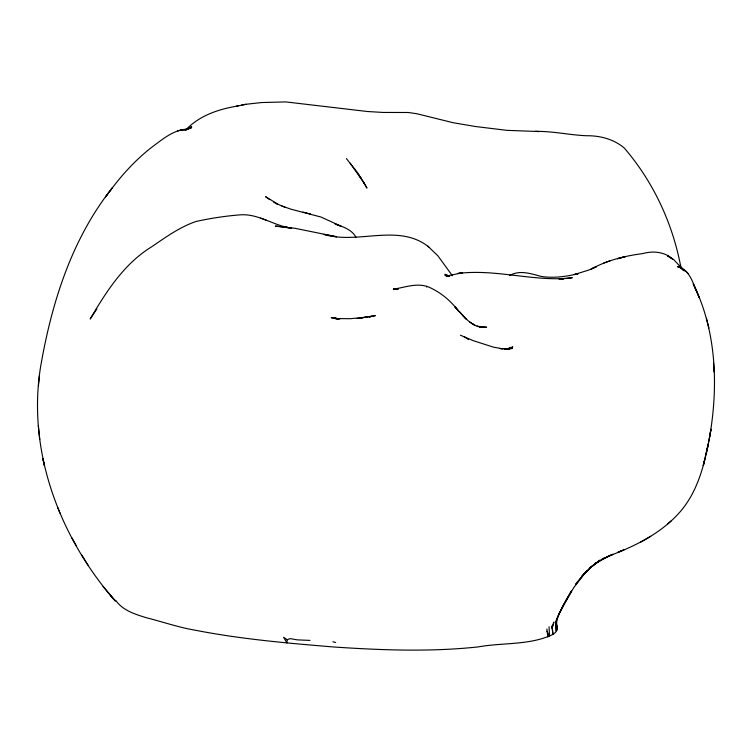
<?xml version="1.0" encoding="UTF-8"?>
<svg xmlns="http://www.w3.org/2000/svg" width="752" height="752" viewBox="0 0 752 752"><rect width="100%" height="100%" fill="white"/><g stroke="black" fill="none" stroke-linecap="round" stroke-linejoin="round"><path stroke-width="1.13" d="M556.753 619.498L556.659 625.918L556.424 625.185M556.048 621.801L557.486 628.851L555.446 632.451L552.927 634.397L552.053 625.993L552.927 634.397C529.887 645.536 502.844 642.405 478.131 646.917C430.153 652.05 381.79 650.198 333.756 646.993C287.734 643.186 241.636 639.228 196.244 630.402C179.408 627.638 163.259 622.026 146.762 617.834C135.501 614.431 122.454 610.389 115.676 600.275M186.834 129.447L191.657 126.684L186.957 129.335L191.694 127.605L184.616 129.805L188.028 129.1L180.941 130.152L188.555 129.156C174.972 129.034 164.115 138.086 153.793 145.719C137.954 157.666 124.277 172.18 112.274 187.925C71.421 239.192 51.277 304.071 40.42 367.878C27.279 451.585 59.784 537.483 114.661 600.246M287.179 639.736L286.954 643.026L283.607 637.254L287.179 639.736L290.178 638.608L297.294 639.867L309.965 640.403M555.568 624.01L556.508 619.657M38.446 385.757L39.433 375.577M707.359 448.596L711.016 429.213C705.799 458.955 699.501 490.868 678.332 513.804C659.73 534.08 634.519 546.356 609.148 555.907L612.983 554.29L601.891 559.469L609.364 555.7L595.828 563.248L600.209 560.4L589.7 568.004L596.054 563.098M709.531 437.457C718.433 386.331 716.656 331.059 693.203 283.833L699.294 297.67L696.502 290.977M706.241 453.616L708.083 444.573L703.299 465.403L704.201 462.001M556.048 622.374L555.625 624.348C558.539 612.297 565.344 601.675 571.379 590.997L564.207 603.546L556.79 618.764M703.299 465.403L704.774 459.716M552.513 626.595L553.886 622.045L552.015 628.23M96.895 308.875L90.174 319.027C106.258 291.682 123.864 263.952 151.443 246.919C165.581 237.369 179.86 226.888 196.187 221.436C210.663 218.277 225.384 216.003 240.151 214.856C256.987 213.54 271.434 223.974 287.349 227.442L285.309 227.001L291.456 228.241M596.167 563.088L591.016 567.252L581.7 576.624L590.809 567.196L583.27 574.979L575.769 584.182L584.501 573.334M586.739 570.749L573.541 587.923L559.168 613.416L555.662 622.336L556.264 630.9L555.653 623.088L556.884 630.364M581.7 576.624L583.27 574.979M185.97 129.748C199.628 115.404 218.945 109.04 238.017 105.966L236.579 106.258L245.913 104.284L261.517 102.554L285.835 101.915L367.38 111.503L383.078 112.443L408.336 112.499L416.956 113.759L453.042 122.689L475.292 126.496L506.895 130.35L539.043 131.534L535.227 131.412C552.494 130.989 569.396 135.069 586.598 135.736C600.115 135.595 613.811 139.129 624.273 148.031C653.14 181.542 672.561 223.1 680.739 266.603L680.297 264.958L681.143 268.013M667.532 524.078L671.235 520.835M507.976 349.389L509.743 347.903L508.324 349.05L512.836 346.898L508.324 348.655M589.7 568.004L597.558 562.035M185.998 129.927L189.354 127.567L185.876 130.002M595.828 563.248L604.758 557.74L601.327 559.836M650.715 536.336L640.666 542.154M683.803 270.626L674.027 259.882L667.522 255.859L672.824 259.167C664.552 251.704 653.018 250.66 642.65 253.612C624.809 255.859 606.967 260.399 591.128 269.084L596.439 266.716L589.126 269.94L574.284 274.583L578.279 273.653C566.171 276.614 553.51 278.4 541.092 276.398C530.705 273.7 519.848 269.677 509.555 275.561M624.132 549.75L617.965 552.212L622.806 550.285M610.192 260.784L603.715 263.05M368.809 317.081L371.629 316.254L369.599 316.827M509.847 348.063L504.301 349.379M369.683 316.865L375.361 315.614L356.796 318.538M177.735 130.904L181.486 130.011M245.913 104.284L241.42 105.148M505.081 349.248L512.516 348.42L506.096 348.966L509.546 348.956L500.136 348.552L502.815 348.815L493.641 347.208L473.6 340.788L464.163 336.83M362.191 317.739L361.035 317.908L367.314 317.1L350.517 318.688L337.328 318.604L331.2 317.645L337.582 319.149M561.518 279.171L563.671 278.879M565.833 278.597L572.31 277.742L558.943 278.898L564.517 278.55C528.759 280.346 493.133 268.849 457.479 273.54L462.593 272.722L446.641 276.059L448.38 275.852L444.977 275.495L449.433 276.219L444.874 274.254L449.658 276.407M479.71 327.43L486.6 327.176L477.125 326.283L480.105 326.904C471.25 325.259 465.084 318.03 459.406 311.629M396.84 289.097L393.287 289.219C405.431 287.358 418.554 281.925 430.426 287.828C441.556 293.092 451.144 301.204 458.466 311.074L454.687 306.525L466.071 319.017L462.941 315.586M398.081 288.984L393.794 288.768L398.4 289.022M337.328 318.604L339.838 318.763L334.875 318.481M291.616 228.288L275.382 226.051L294.652 228.232L336.605 236.758L324.046 234.417C358.14 244.795 398.457 222.808 428.762 246.938M355.95 237.284C351.87 229.407 342.799 226.822 335.072 223.955L341.135 226.258L320.972 217.027L291.127 209.225L282.818 206.368L278.306 204.394L265.597 196.714L269.742 199.665M303.018 212.13L310.247 213.888L309.467 213.69M332.882 641.719L335.636 642.537M281.756 206.01L284.82 207.063M266.311 220.214L260.53 218.118M460.346 335.166L465.244 337.3L468.562 339.641M338.616 319.412L334.79 317.682L337.469 318.914M471.73 323.454L474.672 325.099L469.85 322.11M273.709 202.203L277.178 204.206M696.502 290.986C692.451 281.53 688.898 269.103 677.308 266.565L681.923 268.436L685.439 271.463M427.907 246.214L437.908 255.849L452.394 275.749M683.794 270.053L678.887 266.546L683.136 269.789L681.688 267.862L683.624 270.56M685.965 271.312L688.146 273.559M110.318 595.396L115.47 601.064L103.08 586.532M346.399 158.597L357.285 172.321L364.429 183.554L350.169 163.175M360.556 177.613L361.383 178.835L358.394 174.37M81.836 555.126L87.993 565.081M556.894 626.773L557.42 627.939M71.891 537.84L76.413 545.943M546.911 631.191L549.571 636.183L549.045 626.754M57.678 507.468L60 513.184M706.429 318.303L708.901 328.06M555.982 623.154L557.006 627.196M546.92 628.982L547.813 636.972M39.734 439.441L38.343 425.482M713.545 363.122L714.015 372.014M426.638 286.315L426.657 287.076M110.882 189.748L105.44 197.062L112.274 187.925L110.882 189.748M599.607 560.315L597.887 561.697L599.607 560.315M625.476 256.545L617.599 258.716L625.476 256.545M366.863 187.953L363.376 181.843L366.863 187.953M43.221 460.064L42.92 458.645L44.359 465.601L43.221 460.064"/></g></svg>
